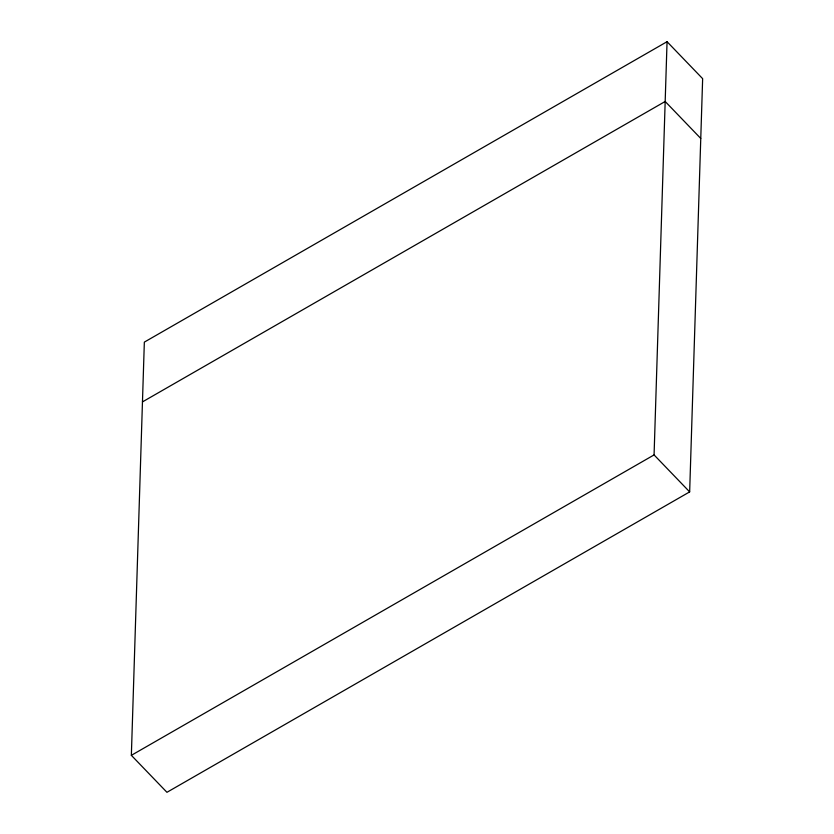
<?xml version="1.0" encoding="UTF-8"?>
<svg xmlns="http://www.w3.org/2000/svg" width="834" height="834" viewBox="0 0 834 834"><rect width="100%" height="100%" fill="white"/><g stroke="black" fill="none" stroke-linecap="round" stroke-linejoin="round"><path stroke-width="1.25" d="M131.355 755.333L144.345 342.117L667.054 41.7L702.645 78.667L689.655 491.883L166.946 792.3L131.355 755.333L654.075 454.916L667.054 41.7M142.468 401.894L665.178 101.477L700.758 138.444M654.075 454.916L689.655 491.883"/></g></svg>
